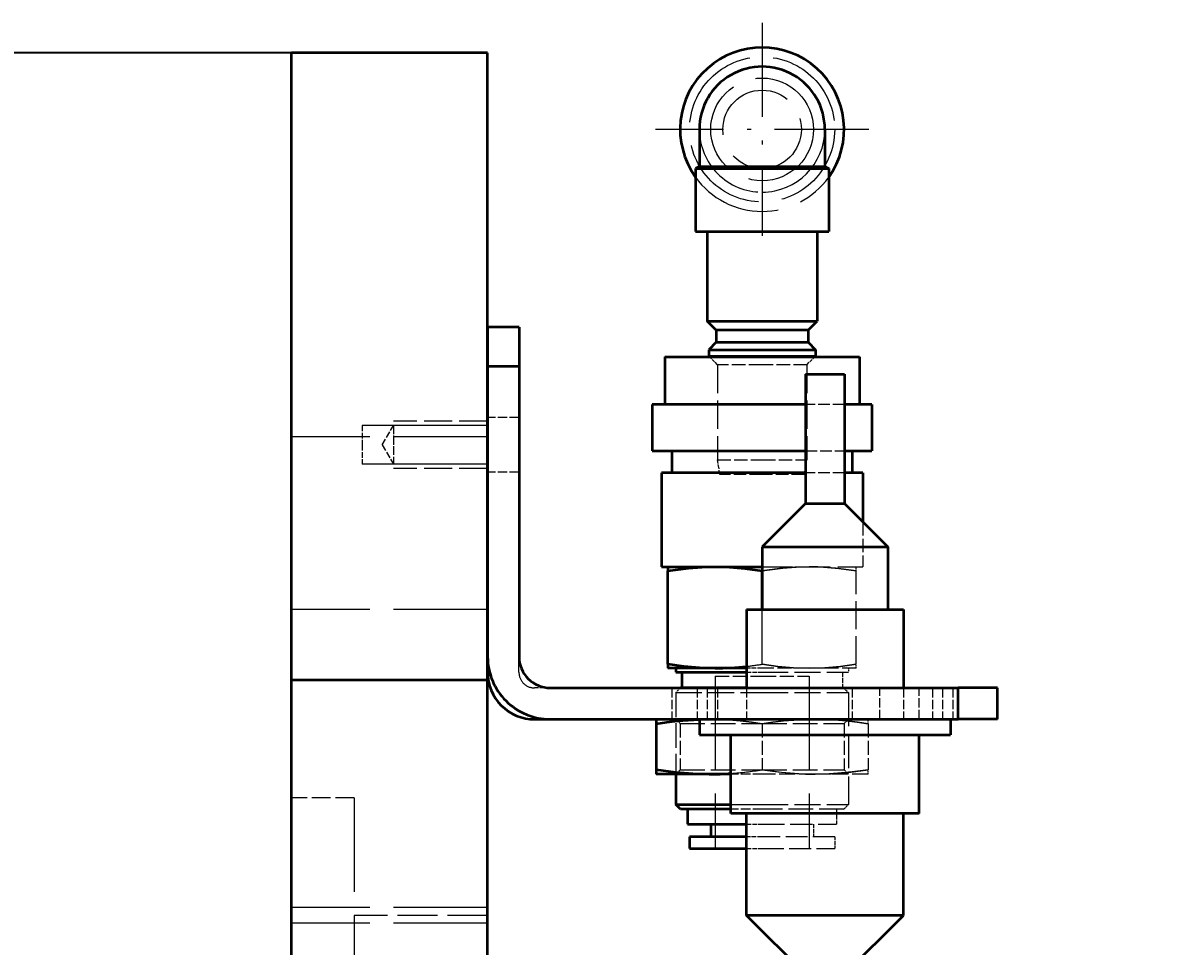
# Model space of a CAD drawing. Extents: x 0 to 18500, y -51 to 3802.
# Drawn here: x 1126.4 to 1272.1, y 1576.4 to 1694.1 of the extents above; entities that cross this region are included whole.
import ezdxf

# ---------------------------------------------------------------- set-up
doc = ezdxf.new("R2010")
doc.units = 0
doc.header["$MEASUREMENT"] = 0
for name, pattern in [('CENTER-HOKUTO', [23, 20, -1, 1, -1]), ('DASHDOT', [18.5, 12, -3, 0.5, -3]), ('DASHED', [15, 12, -3]), ('HIDDEN-HOKUTO', [3.8, 2.5, -1.3])]:
    doc.linetypes.add(name, pattern=pattern)
doc.layers.get('0').update_dxf_attribs({"linetype": 'CONTINUOUS'})
doc.layers.get('DEFPOINTS').update_dxf_attribs({"linetype": 'CONTINUOUS'})
for name, color, linetype in [('AM_7', 2, 'CENTER-HOKUTO'), ('AM_HID', 1, 'HIDDEN-HOKUTO'), ('WORD_DIM', 253, 'CONTINUOUS')]:
    doc.layers.add(name, color=color, linetype=linetype)
doc.styles.get("Standard").update_dxf_attribs({"font": 'romans.shx', "bigfont": 'bigfont.shx'})
doc.dimstyles.new('1-8', dxfattribs={"dimscale": 8, "dimtxt": 3.5, "dimasz": 3, "dimexe": 1, "dimexo": 0, "dimgap": 1, "dimtad": 3, "dimdsep": 46, "dimtxsty": 'Standard', "dimblk1": 'OPEN', "dimblk2": 'OPEN', "dimsah": 1, "dimcen": 0, "dimclrd": 256, "dimclre": 256, "dimclrt": 3, "dimadec": 0, "dimazin": 0, "dimtfac": 1, "dimtmove": 0, "dimatfit": 3, "dimldrblk": 'OPEN', "dimfxl": 0, "dimtolj": 1, "dimtzin": 0, "dimarcsym": 0})

# ---------------------------------------------------------------- blocks, each defined once
blk = doc.blocks.new('_OPEN')
at = {"color": 0}
for p, q in [((-1, 0.1667), (0, 0)), ((-1, -0.1667), (0, 0)), ((0, 0), (-1, 0))]:
    blk.add_line(p, q, dxfattribs=at)
blk = doc.blocks.new('*D1561')
at = {"layer": 'DEFPOINTS', "color": 0, "linetype": 'Continuous'}
for p in [(1160.62, 1690.3), (959.58, 1192.3), (1272.13, 1192.3)]:
    blk.add_point(p, dxfattribs=at)
at = {"layer": 'WORD_DIM', "linetype": 'Continuous', "lineweight": -2}
for p, q in [((1160.62, 1690.3), (951.58, 1690.3)), ((959.58, 1666.3), (959.58, 1216.3)), ((1272.13, 1192.3), (951.58, 1192.3))]:
    blk.add_line(p, q, dxfattribs=at)
at = {"layer": 'WORD_DIM', "linetype": 'Continuous', "lineweight": -2, "xscale": 24, "yscale": 24, "zscale": 24}
for p, rotation in [((959.58, 1690.3), 90), ((959.58, 1192.3), 270)]:
    blk.add_blockref('_OPEN', p, dxfattribs=dict(at, rotation=rotation))
at = {"layer": 'WORD_DIM', "color": 3, "linetype": 'Continuous', "insert": (937.58, 1441.3), "char_height": 28, "attachment_point": 5, "rotation": 90}
blk.add_mtext('\\A1;498', dxfattribs=at)

msp = doc.modelspace()

# ---------------------------------------------------------------- linework, layer by layer
at = {"color": 7, "lineweight": 35}
for p, q in [((1185.62403, 1690.30306), (1160.62403, 1690.303)), ((1160.62415, 1610.30303), (1160.62403, 1690.303)), ((1185.62415, 1610.30309), (1185.62403, 1690.30306)), ((1185.62427, 1650.30303), (1185.62427, 1611.30309)), ((1185.63636, 1650.30306), (1185.63648, 1613.30309)), ((1189.63636, 1650.30309), (1189.63648, 1613.30309)), ((1185.62415, 1610.30309), (1160.62415, 1610.30303)), ((1160.62427, 1545.30303), (1160.62415, 1610.30303)), ((1185.62427, 1545.30309), (1185.62415, 1610.30309)), ((1193.63648, 1609.30309), (1245.63648, 1609.30321)), ((1193.63648, 1605.30309), (1245.63648, 1605.30321)), ((1214.63648, 1605.30315), (1242.63648, 1605.30321)), ((1214.63648, 1603.30315), (1242.63648, 1603.30321))]:
    msp.add_line(p, q, dxfattribs=at)
at = {"color": 7, "lineweight": 35, "ltscale": 0.117783}
for p, q in [((1212.62415, 1680.52312), (1212.62415, 1675.81179)), ((1228.62415, 1680.52315), (1228.62415, 1675.81182))]:
    msp.add_line(p, q, dxfattribs=at)
at = {"color": 7, "lineweight": 35, "ltscale": 0.014434}
msp.add_line((1212.62415, 1675.81179), (1212.12415, 1675.52312), dxfattribs=at)
at = {"color": 7, "lineweight": 35, "ltscale": 0.2125}
for p, q in [((1212.12415, 1675.52312), (1220.62415, 1675.52312)), ((1220.62415, 1675.52312), (1229.12415, 1675.52315)), ((1212.12415, 1667.52312), (1220.62415, 1667.52312)), ((1220.62415, 1667.52312), (1229.12415, 1667.52315))]:
    msp.add_line(p, q, dxfattribs=at)
at = {"color": 7, "lineweight": 35, "ltscale": 0.2}
for p, q in [((1212.12415, 1675.52312), (1212.12415, 1667.52312)), ((1212.62415, 1675.81179), (1220.62415, 1675.81182)), ((1220.62415, 1675.81182), (1228.62415, 1675.81182)), ((1229.12415, 1675.52315), (1229.12415, 1667.52315)), ((1220.63648, 1627.30315), (1228.63648, 1627.30318)), ((1220.63648, 1627.30315), (1220.63648, 1619.30315)), ((1228.63648, 1627.30318), (1236.63648, 1627.30318))]:
    msp.add_line(p, q, dxfattribs=at)
at = {"color": 7, "lineweight": 35, "ltscale": 0.014441}
msp.add_line((1228.6239, 1675.81197), (1229.12415, 1675.52315), dxfattribs=at)
at = {"color": 7, "lineweight": 35, "ltscale": 0.28675}
for p, q in [((1213.62415, 1667.52312), (1213.62427, 1656.05312)), ((1227.62415, 1667.52315), (1227.62427, 1656.05315))]:
    msp.add_line(p, q, dxfattribs=at)
at = {"color": 7, "lineweight": 35, "ltscale": 0.175}
for p, q in [((1213.62427, 1656.05312), (1220.62427, 1656.05315)), ((1220.62427, 1656.05315), (1227.62427, 1656.05315))]:
    msp.add_line(p, q, dxfattribs=at)
at = {"color": 7, "lineweight": 35, "ltscale": 0.040659}
msp.add_line((1214.77429, 1654.90312), (1213.62427, 1656.05312), dxfattribs=at)
at = {"color": 7, "lineweight": 35, "ltscale": 0.04066}
msp.add_line((1226.47425, 1654.90312), (1227.62427, 1656.05315), dxfattribs=at)
at = {"color": 7, "lineweight": 35, "ltscale": 0.125}
for p, q in [((1185.62427, 1655.30303), (1185.62427, 1650.30303)), ((1185.63636, 1655.30306), (1185.63636, 1650.30306)), ((1189.63636, 1655.30309), (1189.63636, 1650.30309)), ((1250.63648, 1609.30321), (1245.63648, 1609.30321)), ((1250.63648, 1605.30321), (1245.63648, 1605.30321))]:
    msp.add_line(p, q, dxfattribs=at)
at = {"color": 7, "lineweight": 35, "ltscale": 0.000299072}
for p, q in [((1185.63623, 1655.30303), (1185.62427, 1655.30303)), ((1185.63623, 1650.30303), (1185.62427, 1650.30303))]:
    msp.add_line(p, q, dxfattribs=at)
at = {"color": 7, "lineweight": 35, "ltscale": 0.1}
for p, q in [((1189.63636, 1655.30309), (1185.63636, 1655.30306)), ((1189.63636, 1650.30309), (1185.63636, 1650.30306)), ((1245.63648, 1605.30321), (1245.63648, 1609.30321)), ((1250.63648, 1605.30321), (1250.63648, 1609.30321))]:
    msp.add_line(p, q, dxfattribs=at)
at = {"color": 7, "lineweight": 35, "ltscale": 0.146249}
for p, q in [((1220.62427, 1654.90312), (1214.77429, 1654.90312)), ((1226.47425, 1654.90312), (1220.62427, 1654.90312)), ((1214.77429, 1653.37309), (1220.62427, 1653.37313)), ((1220.62427, 1653.37313), (1226.47425, 1653.37316))]:
    msp.add_line(p, q, dxfattribs=at)
at = {"color": 7, "lineweight": 35, "ltscale": 0.038251}
msp.add_line((1214.77429, 1654.90312), (1214.77429, 1653.37309), dxfattribs=at)
at = {"color": 7, "lineweight": 35, "ltscale": 0.038249}
msp.add_line((1226.47425, 1654.90312), (1226.47425, 1653.37316), dxfattribs=at)
at = {"color": 7, "lineweight": 35, "ltscale": 0.033589}
msp.add_line((1214.77429, 1653.37309), (1213.82422, 1652.42311), dxfattribs=at)
at = {"color": 7, "lineweight": 35, "ltscale": 0.033587}
msp.add_line((1226.47425, 1653.37316), (1227.4242, 1652.42314), dxfattribs=at)
at = {"color": 7, "lineweight": 35, "ltscale": 0.310001}
for p, q in [((1208.22425, 1651.52312), (1220.62427, 1651.52312)), ((1220.62427, 1651.52312), (1233.02429, 1651.52318))]:
    msp.add_line(p, q, dxfattribs=at)
at = {"color": 7, "lineweight": 35, "ltscale": 0.152501}
for p, q in [((1208.22425, 1651.52312), (1208.22425, 1645.42308)), ((1233.02429, 1651.52318), (1233.02429, 1645.42314))]:
    msp.add_line(p, q, dxfattribs=at)
at = {"color": 7, "lineweight": 35, "ltscale": 0.170001}
for p, q in [((1213.82422, 1652.42311), (1220.62427, 1652.42314)), ((1213.82422, 1651.62309), (1220.62427, 1651.62313))]:
    msp.add_line(p, q, dxfattribs=at)
at = {"color": 7, "lineweight": 35, "ltscale": 0.02}
for p, q in [((1213.82422, 1652.42311), (1213.82422, 1651.62309)), ((1227.4242, 1652.42314), (1227.4242, 1651.62316))]:
    msp.add_line(p, q, dxfattribs=at)
at = {"color": 7, "lineweight": 35, "ltscale": 0.003535}
for p, q in [((1213.9242, 1651.52312), (1213.82422, 1651.62309)), ((1227.32422, 1651.52315), (1227.4242, 1651.62316))]:
    msp.add_line(p, q, dxfattribs=at)
at = {"color": 7, "lineweight": 35, "ltscale": 0.169998}
for p, q in [((1220.62427, 1652.42314), (1227.4242, 1652.42314)), ((1220.62427, 1651.62313), (1227.4242, 1651.62316))]:
    msp.add_line(p, q, dxfattribs=at)
at = {"color": 7, "lineweight": 35, "ltscale": 0.0625}
for p, q in [((1226.13636, 1649.30315), (1228.63636, 1649.30315)), ((1228.63636, 1649.30315), (1231.13636, 1649.30318)), ((1226.13648, 1632.80315), (1228.63648, 1632.80315)), ((1228.63648, 1632.80315), (1231.13648, 1632.80318))]:
    msp.add_line(p, q, dxfattribs=at)
at = {"color": 7, "lineweight": 35, "ltscale": 0.4125}
for p, q in [((1226.13636, 1649.30315), (1226.13648, 1632.80315)), ((1231.13636, 1649.30318), (1231.13648, 1632.80318))]:
    msp.add_line(p, q, dxfattribs=at)
at = {"color": 7, "lineweight": 35, "ltscale": 0.35}
for p, q in [((1220.62427, 1645.42314), (1206.62427, 1645.42308)), ((1206.62427, 1639.52312), (1220.62427, 1639.52312))]:
    msp.add_line(p, q, dxfattribs=at)
at = {"color": 7, "lineweight": 35, "ltscale": 0.147499}
msp.add_line((1206.62427, 1645.42308), (1206.62427, 1639.52312), dxfattribs=at)
at = {"color": 7, "lineweight": 35, "ltscale": 0.137802}
for p, q in [((1226.13636, 1645.42314), (1220.62427, 1645.42314)), ((1226.13636, 1636.74315), (1220.62427, 1636.74315))]:
    msp.add_line(p, q, dxfattribs=at)
at = {"color": 7, "lineweight": 35, "ltscale": 0.087201}
for p, q in [((1234.62427, 1645.42317), (1231.13623, 1645.42314)), ((1231.13623, 1639.52318), (1234.62427, 1639.52318))]:
    msp.add_line(p, q, dxfattribs=at)
at = {"color": 7, "lineweight": 35, "ltscale": 0.1475}
msp.add_line((1234.62427, 1645.42317), (1234.62427, 1639.52318), dxfattribs=at)
at = {"color": 7, "lineweight": 35, "ltscale": 0.069501}
for p, q in [((1209.12427, 1639.52312), (1209.12427, 1636.74309)), ((1232.12427, 1639.52318), (1232.12427, 1636.74315))]:
    msp.add_line(p, q, dxfattribs=at)
at = {"color": 7, "lineweight": 35, "ltscale": 0.137805}
msp.add_line((1220.62427, 1639.52312), (1226.13648, 1639.52315), dxfattribs=at)
at = {"color": 7, "lineweight": 35, "ltscale": 0.320999}
msp.add_line((1220.62427, 1636.74315), (1207.7843, 1636.74309), dxfattribs=at)
at = {"color": 7, "lineweight": 35, "ltscale": 0.3}
for p, q in [((1207.7843, 1636.74309), (1207.7843, 1624.74309)), ((1228.63648, 1593.30321), (1216.63648, 1593.30315)), ((1240.63648, 1593.30321), (1228.63648, 1593.30321))]:
    msp.add_line(p, q, dxfattribs=at)
at = {"color": 7, "lineweight": 35, "ltscale": 0.058197}
msp.add_line((1233.46424, 1636.74315), (1231.13636, 1636.74315), dxfattribs=at)
at = {"color": 7, "lineweight": 35, "ltscale": 0.156696}
msp.add_line((1233.46424, 1636.74315), (1233.46424, 1630.47533), dxfattribs=at)
at = {"color": 7, "lineweight": 35, "ltscale": 0.194454}
for p, q in [((1226.13648, 1632.80315), (1220.63648, 1627.30315)), ((1231.13648, 1632.80318), (1236.63648, 1627.30318))]:
    msp.add_line(p, q, dxfattribs=at)
at = {"color": 7, "lineweight": 35, "ltscale": 0.199999}
msp.add_line((1236.63648, 1627.30318), (1236.63648, 1619.30321), dxfattribs=at)
at = {"color": 7, "lineweight": 35, "ltscale": 0.072101}
msp.add_line((1207.7843, 1624.74309), (1210.66834, 1624.74312), dxfattribs=at)
at = {"color": 7, "lineweight": 35, "ltscale": 0.012435}
msp.add_line((1208.62427, 1624.74309), (1208.62427, 1624.24568), dxfattribs=at)
at = {"color": 7, "lineweight": 35, "ltscale": 0.298129}
msp.add_line((1208.62439, 1612.32054), (1208.62427, 1624.24568), dxfattribs=at)
at = {"color": 7, "lineweight": 35, "ltscale": 0.248898}
msp.add_line((1210.66834, 1624.74312), (1220.62427, 1624.74312), dxfattribs=at)
at = {"color": 7, "lineweight": 35, "ltscale": 0.000305176}
msp.add_line((1220.62427, 1624.74312), (1220.63648, 1624.74312), dxfattribs=at)
at = {"color": 7, "lineweight": 35, "ltscale": 0.000308704}
msp.add_line((1220.62427, 1624.24571), (1220.63648, 1624.24758), dxfattribs=at)
at = {"color": 7, "lineweight": 35, "ltscale": 0.123563}
msp.add_line((1220.62427, 1619.30321), (1220.62427, 1624.24571), dxfattribs=at)
at = {"color": 7, "lineweight": 35, "ltscale": 0.25}
for p, q in [((1218.63648, 1619.30315), (1228.63648, 1619.30321)), ((1228.63648, 1619.30321), (1238.63648, 1619.30321)), ((1238.63648, 1619.30321), (1238.63648, 1609.30321)), ((1216.63648, 1593.30315), (1216.63648, 1603.30315)), ((1240.63648, 1593.30321), (1240.63648, 1603.30321)), ((1228.6366, 1580.30321), (1218.6366, 1580.30315)), ((1238.6366, 1580.30321), (1228.6366, 1580.30321))]:
    msp.add_line(p, q, dxfattribs=at)
at = {"color": 7, "lineweight": 35, "ltscale": 0.249998}
msp.add_line((1218.63648, 1619.30315), (1218.63648, 1609.30321), dxfattribs=at)
at = {"color": 7, "lineweight": 35, "ltscale": 0.012436}
msp.add_line((1208.62439, 1612.32054), (1208.62439, 1611.82311), dxfattribs=at)
at = {"color": 7, "lineweight": 35, "ltscale": 0.15}
msp.add_line((1214.62439, 1611.82311), (1208.62439, 1611.82311), dxfattribs=at)
at = {"color": 7, "lineweight": 35, "ltscale": 0.0125}
msp.add_line((1209.62439, 1611.82311), (1209.62439, 1611.32311), dxfattribs=at)
at = {"color": 7, "lineweight": 35, "ltscale": 0.225302}
msp.add_line((1209.62439, 1611.32311), (1218.63648, 1611.32311), dxfattribs=at)
at = {"color": 7, "lineweight": 35, "ltscale": 0.05}
for p, q in [((1210.37439, 1611.32311), (1210.37439, 1609.32311)), ((1212.63648, 1605.30309), (1212.63648, 1603.30309)), ((1244.63648, 1605.30321), (1244.63648, 1603.30321))]:
    msp.add_line(p, q, dxfattribs=at)
at = {"color": 7, "lineweight": 35, "ltscale": 0.100302}
msp.add_line((1218.63648, 1611.82311), (1214.62439, 1611.82311), dxfattribs=at)
at = {"color": 7, "lineweight": 35, "ltscale": 0.000705643}
msp.add_line((1210.2378, 1609.32311), (1210.2179, 1609.30309), dxfattribs=at)
at = {"color": 7, "lineweight": 35, "ltscale": 0.209955}
msp.add_line((1218.63599, 1609.32311), (1210.2378, 1609.32311), dxfattribs=at)
at = {"color": 7, "lineweight": 35, "ltscale": 0.050299}
msp.add_line((1191.62439, 1605.30309), (1193.63636, 1605.30309), dxfattribs=at)
at = {"color": 7, "lineweight": 35, "ltscale": 0.013989}
for p, q in [((1207.12439, 1605.30309), (1207.12439, 1604.74352)), ((1207.12439, 1598.86266), (1207.12439, 1598.30309))]:
    msp.add_line(p, q, dxfattribs=at)
at = {"color": 7, "lineweight": 35, "ltscale": 0.147021}
msp.add_line((1207.12439, 1604.74352), (1207.12439, 1598.86266), dxfattribs=at)
at = {"color": 7, "lineweight": 35, "ltscale": 0.014645}
for p, q in [((1212.63648, 1605.30309), (1213.22229, 1605.30309)), ((1244.05066, 1605.30321), (1244.63648, 1605.30321)), ((1212.63648, 1603.30309), (1213.22229, 1603.30309)), ((1244.05066, 1603.30321), (1244.63648, 1603.30321))]:
    msp.add_line(p, q, dxfattribs=at)
at = {"color": 7, "lineweight": 35, "ltscale": 0.035355}
for p, q in [((1213.22229, 1605.30309), (1214.63648, 1605.30315)), ((1242.63648, 1605.30321), (1244.05066, 1605.30321)), ((1213.22229, 1603.30309), (1214.63648, 1603.30315)), ((1242.63648, 1603.30321), (1244.05066, 1603.30321))]:
    msp.add_line(p, q, dxfattribs=at)
at = {"color": 7, "lineweight": 35, "ltscale": 0.16875}
msp.add_line((1213.87439, 1598.30309), (1207.12439, 1598.30309), dxfattribs=at)
at = {"color": 7, "lineweight": 35, "ltscale": 0.096661}
msp.add_line((1209.62439, 1598.30309), (1209.62439, 1594.43663), dxfattribs=at)
at = {"color": 7, "lineweight": 35, "ltscale": 0.069052}
msp.add_line((1216.63648, 1598.30309), (1213.87439, 1598.30309), dxfattribs=at)
at = {"color": 7, "lineweight": 35, "ltscale": 0.175302}
msp.add_line((1209.62439, 1594.43663), (1216.63648, 1594.43663), dxfattribs=at)
at = {"color": 7, "lineweight": 35, "ltscale": 0.021691}
msp.add_line((1210.23792, 1593.82311), (1209.62439, 1594.43663), dxfattribs=at)
at = {"color": 7, "lineweight": 35, "ltscale": 0.159949}
msp.add_line((1216.63587, 1593.82311), (1210.23792, 1593.82311), dxfattribs=at)
at = {"color": 7, "lineweight": 35, "ltscale": 0.047501}
msp.add_line((1211.12439, 1593.82311), (1211.12439, 1591.92308), dxfattribs=at)
at = {"color": 7, "lineweight": 35, "ltscale": 0.325}
for p, q in [((1218.6366, 1580.30315), (1218.63648, 1593.30315)), ((1238.6366, 1580.30321), (1238.63648, 1593.30321))]:
    msp.add_line(p, q, dxfattribs=at)
at = {"color": 7, "lineweight": 35, "ltscale": 0.187805}
msp.add_line((1211.12439, 1591.92308), (1218.6366, 1591.92308), dxfattribs=at)
at = {"color": 7, "lineweight": 35, "ltscale": 0.039999}
msp.add_line((1214.07434, 1591.92308), (1214.07434, 1590.32311), dxfattribs=at)
at = {"color": 7, "lineweight": 35, "ltscale": 0.181555}
for p, q in [((1218.6366, 1590.32311), (1211.37439, 1590.32311)), ((1211.37439, 1588.82311), (1218.6366, 1588.82311))]:
    msp.add_line(p, q, dxfattribs=at)
at = {"color": 7, "lineweight": 35, "ltscale": 0.0375}
msp.add_line((1211.37439, 1590.32311), (1211.37439, 1588.82311), dxfattribs=at)
at = {"color": 7, "lineweight": 35, "ltscale": 0.265165}
for p, q in [((1226.1366, 1572.80315), (1218.6366, 1580.30315)), ((1231.1366, 1572.80321), (1238.6366, 1580.30321))]:
    msp.add_line(p, q, dxfattribs=at)
at = {"color": 7, "lineweight": 35}
for points in [[(1208.62427, 1624.24568), (1211.24317, 1624.57726), (1213.5315, 1624.72539), (1214.62427, 1624.74312)], [(1214.62427, 1624.74312), (1216.46192, 1624.69325), (1218.41065, 1624.53642), (1220.62427, 1624.24571)], [(1214.62439, 1611.82311), (1212.62354, 1611.88213), (1210.62732, 1612.05272), (1208.62439, 1612.32054)], [(1207.12439, 1604.74352), (1208.48279, 1604.937), (1209.83582, 1605.09337), (1211.18531, 1605.20873), (1212.63721, 1605.28295)], [(1213.87439, 1598.30309), (1211.80603, 1598.35924), (1209.61316, 1598.53581), (1207.12439, 1598.86266)]]:
    msp.add_lwpolyline(points, dxfattribs=at)
for centre, radius, start, end in [((1220.62415, 1680.52312), 10.45, 324.429133, 215.5707732), ((1220.62415, 1680.52312), 8, 0.0001447, 180.0001453), ((1193.63648, 1613.30309), 8, 180.0001453, 270.0001478), ((1193.63648, 1613.30309), 4, 180.0001453, 270.0001478), ((1214.55652, 1647.75792), 35.93535, 270.1081809, 276.5192286), ((1191.62427, 1611.30309), 6, 180.0001453, 270.0001478), ((1213.85547, 1637.11711), 38.81406, 270.0279193, 274.1088002)]:
    msp.add_arc(centre, radius, start, end, dxfattribs=at)
at = {"layer": 'AM_7', "color": 2, "linetype": 'DASHDOT', "lineweight": 13}
for p, q in [((1220.62415, 1694.10814), (1220.62415, 1666.93813)), ((1234.20923, 1680.52312), (1207.03919, 1680.52312))]:
    msp.add_line(p, q, dxfattribs=at)
at = {"layer": 'AM_HID', "color": 1, "linetype": 'DASHED', "lineweight": 13, "ltscale": 0.056375}
for p, q in [((1212.12415, 1675.52312), (1214.37915, 1675.52312)), ((1226.86914, 1675.52315), (1229.12415, 1675.52315))]:
    msp.add_line(p, q, dxfattribs=at)
at = {"layer": 'AM_HID', "color": 1, "linetype": 'DASHED', "lineweight": 13, "ltscale": 0.038361}
for p, q in [((1212.62415, 1675.81179), (1214.15857, 1675.81179)), ((1227.08972, 1675.81182), (1228.62415, 1675.81182))]:
    msp.add_line(p, q, dxfattribs=at)
at = {"layer": 'AM_HID', "color": 1, "linetype": 'DASHED', "lineweight": 13, "ltscale": 0.175}
for p, q in [((1213.62427, 1656.05312), (1220.62427, 1656.05315)), ((1220.62427, 1656.05315), (1227.62427, 1656.05315))]:
    msp.add_line(p, q, dxfattribs=at)
at = {"layer": 'AM_HID', "color": 1, "linetype": 'DASHED', "lineweight": 13, "ltscale": 0.125}
for p, q in [((1189.62427, 1655.30306), (1189.62427, 1650.30306)), ((1231.13636, 1636.74315), (1226.13636, 1636.74315))]:
    msp.add_line(p, q, dxfattribs=at)
at = {"layer": 'AM_HID', "color": 1, "linetype": 'DASHED', "lineweight": 13, "ltscale": 0.146249}
for p, q in [((1220.62427, 1654.90312), (1214.77429, 1654.90312)), ((1226.47425, 1654.90312), (1220.62427, 1654.90312)), ((1214.77429, 1653.37309), (1220.62427, 1653.37313)), ((1220.62427, 1653.37313), (1226.47425, 1653.37316))]:
    msp.add_line(p, q, dxfattribs=at)
at = {"layer": 'AM_HID', "color": 1, "linetype": 'DASHED', "lineweight": 13, "ltscale": 0.170001}
for p, q in [((1213.82422, 1652.42311), (1220.62427, 1652.42314)), ((1213.82422, 1651.62309), (1220.62427, 1651.62313))]:
    msp.add_line(p, q, dxfattribs=at)
at = {"layer": 'AM_HID', "color": 1, "linetype": 'DASHED', "lineweight": 13, "ltscale": 0.035355}
for p, q in [((1214.9242, 1650.52312), (1213.9242, 1651.52312)), ((1226.32422, 1650.52315), (1227.32422, 1651.52315))]:
    msp.add_line(p, q, dxfattribs=at)
at = {"layer": 'AM_HID', "color": 1, "linetype": 'DASHED', "lineweight": 13, "ltscale": 0.169998}
for p, q in [((1220.62427, 1652.42314), (1227.4242, 1652.42314)), ((1220.62427, 1651.62313), (1227.4242, 1651.62316))]:
    msp.add_line(p, q, dxfattribs=at)
at = {"layer": 'AM_HID', "color": 1, "linetype": 'DASHED', "lineweight": 13, "ltscale": 0.1}
for p, q in [((1189.62427, 1650.30306), (1185.62427, 1650.30303)), ((1185.63648, 1650.30306), (1189.63648, 1650.30309)), ((1189.62427, 1643.80306), (1185.62427, 1643.80303)), ((1189.62427, 1643.80306), (1185.62427, 1643.80303)), ((1189.63636, 1643.80309), (1185.63636, 1643.80306)), ((1189.63648, 1643.80309), (1185.63648, 1643.80306)), ((1189.62427, 1636.80306), (1185.62427, 1636.80303)), ((1189.62427, 1636.80306), (1185.62427, 1636.80303)), ((1189.63636, 1636.80309), (1185.63636, 1636.80306)), ((1189.63648, 1636.80309), (1185.63648, 1636.80306)), ((1209.12439, 1609.30309), (1209.12439, 1605.30309)), ((1212.33643, 1609.30309), (1212.33643, 1605.30309)), ((1212.33655, 1609.30309), (1212.33655, 1605.30309)), ((1213.63648, 1609.30309), (1213.63648, 1605.30309)), ((1214.93653, 1609.30315), (1214.93653, 1605.30315)), ((1214.93653, 1609.30309), (1214.93653, 1605.30309)), ((1232.12439, 1609.30315), (1232.12439, 1605.30315)), ((1235.62439, 1605.30321), (1235.62427, 1609.30321)), ((1235.62439, 1605.30321), (1235.62439, 1609.30321)), ((1238.63648, 1609.30321), (1238.63648, 1605.30321)), ((1240.62439, 1605.30321), (1240.62439, 1609.30321)), ((1242.33643, 1609.30321), (1242.33643, 1605.30321)), ((1242.33655, 1609.30321), (1242.33655, 1605.30321)), ((1243.63648, 1609.30321), (1243.63648, 1605.30321)), ((1244.93653, 1609.30321), (1244.93653, 1605.30321)), ((1244.93653, 1609.30321), (1244.93653, 1605.30321)), ((1245.63648, 1609.30321), (1245.63648, 1605.30321))]:
    msp.add_line(p, q, dxfattribs=at)
at = {"layer": 'AM_HID', "color": 1, "linetype": 'DASHED', "lineweight": 13, "ltscale": 0.099701}
msp.add_line((1189.62427, 1650.30306), (1185.63623, 1650.30303), dxfattribs=at)
at = {"layer": 'AM_HID', "color": 1, "linetype": 'DASHED', "lineweight": 13}
for p, q in [((1189.62427, 1611.30309), (1189.62427, 1650.30306)), ((1185.62415, 1641.30309), (1160.62415, 1641.30303)), ((1185.62427, 1641.30306), (1160.62427, 1641.30297)), ((1185.62439, 1641.30303), (1160.62439, 1641.30297)), ((1185.62415, 1619.30309), (1160.62415, 1619.30297)), ((1185.62427, 1619.30309), (1160.62427, 1619.30297)), ((1185.62439, 1619.30303), (1160.62439, 1619.30297)), ((1214.62439, 1610.82311), (1214.62439, 1588.82311)), ((1226.62439, 1610.82311), (1226.62439, 1588.82311)), ((1185.62451, 1610.30303), (1160.62451, 1610.30297)), ((1168.62439, 1595.30297), (1168.62451, 1530.30303)), ((1185.62451, 1581.30303), (1160.62451, 1581.30297)), ((1185.62427, 1579.30309), (1160.62427, 1579.30297))]:
    msp.add_line(p, q, dxfattribs=at)
at = {"layer": 'AM_HID', "color": 1, "linetype": 'DASHED', "lineweight": 13, "ltscale": 0.142502}
msp.add_line((1220.62427, 1650.52312), (1214.9242, 1650.52312), dxfattribs=at)
at = {"layer": 'AM_HID', "color": 1, "linetype": 'DASHED', "lineweight": 13, "ltscale": 0.303336}
for p, q in [((1214.9242, 1650.52312), (1214.92432, 1638.3897)), ((1226.32422, 1650.52315), (1226.32422, 1638.38973))]:
    msp.add_line(p, q, dxfattribs=at)
at = {"layer": 'AM_HID', "color": 1, "linetype": 'DASHED', "lineweight": 13, "ltscale": 0.142499}
for p, q in [((1226.32422, 1650.52315), (1220.62427, 1650.52312)), ((1214.92432, 1638.3897), (1220.62427, 1638.3897)), ((1220.62427, 1638.3897), (1226.32422, 1638.38973))]:
    msp.add_line(p, q, dxfattribs=at)
at = {"layer": 'AM_HID', "color": 1, "linetype": 'DASHED', "lineweight": 13, "ltscale": 0.124997}
msp.add_line((1231.13623, 1645.42314), (1226.13636, 1645.42314), dxfattribs=at)
at = {"layer": 'AM_HID', "color": 1, "linetype": 'DASHED', "lineweight": 13, "ltscale": 0.4}
for p, q in [((1185.62427, 1642.76155), (1169.62427, 1642.76152)), ((1185.62427, 1642.76152), (1169.62427, 1642.76152)), ((1185.62427, 1637.84453), (1169.62427, 1637.8445)), ((1185.62427, 1637.84453), (1169.62427, 1637.8445))]:
    msp.add_line(p, q, dxfattribs=at)
at = {"layer": 'AM_HID', "color": 1, "linetype": 'DASHED', "lineweight": 13, "ltscale": 0.061462}
msp.add_line((1169.62427, 1642.76152), (1169.62427, 1640.30303), dxfattribs=at)
at = {"layer": 'AM_HID', "color": 1, "linetype": 'DASHED', "lineweight": 13, "ltscale": 0.070971}
for q in [(1173.62415, 1642.76152), (1173.62415, 1642.76152), (1173.62415, 1637.84453), (1173.62415, 1637.84453)]:
    msp.add_line((1172.20471, 1640.30303), q, dxfattribs=at)
at = {"layer": 'AM_HID', "color": 1, "linetype": 'DASHED', "lineweight": 13, "ltscale": 0.3}
for p, q in [((1185.62415, 1643.30306), (1173.62415, 1643.30303)), ((1185.62415, 1643.30306), (1173.62415, 1643.30303)), ((1185.62415, 1642.76158), (1173.62415, 1642.76152)), ((1185.62415, 1642.76155), (1173.62415, 1642.76152)), ((1185.62415, 1637.84456), (1173.62415, 1637.84453)), ((1185.62415, 1637.84456), (1173.62415, 1637.84453)), ((1185.62415, 1637.30306), (1173.62415, 1637.30303)), ((1185.62415, 1637.30306), (1173.62415, 1637.30303))]:
    msp.add_line(p, q, dxfattribs=at)
at = {"layer": 'AM_HID', "color": 1, "linetype": 'DASHED', "lineweight": 13, "ltscale": 0.090929}
for p, q in [((1173.62415, 1642.76152), (1173.62415, 1639.12438)), ((1173.62415, 1642.76152), (1173.62415, 1639.12438)), ((1173.62415, 1641.48168), (1173.62415, 1637.84453)), ((1173.62415, 1641.48168), (1173.62415, 1637.84453))]:
    msp.add_line(p, q, dxfattribs=at)
at = {"layer": 'AM_HID', "color": 1, "linetype": 'DASHED', "lineweight": 13, "ltscale": 0.061463}
msp.add_line((1169.62427, 1640.30303), (1169.62427, 1637.8445), dxfattribs=at)
at = {"layer": 'AM_HID', "color": 1, "linetype": 'DASHED', "lineweight": 13, "ltscale": 0.047384}
for p, q in [((1215.25342, 1636.52312), (1214.92432, 1638.3897)), ((1225.99512, 1636.52315), (1226.32422, 1638.38973))]:
    msp.add_line(p, q, dxfattribs=at)
at = {"layer": 'AM_HID', "color": 1, "linetype": 'DASHED', "lineweight": 13, "ltscale": 0.124994}
msp.add_line((1226.13648, 1639.52315), (1231.13623, 1639.52318), dxfattribs=at)
at = {"layer": 'AM_HID', "color": 1, "linetype": 'DASHED', "lineweight": 13, "ltscale": 0.134271}
for p, q in [((1220.62427, 1636.52312), (1215.25342, 1636.52312)), ((1225.99512, 1636.52315), (1220.62427, 1636.52312))]:
    msp.add_line(p, q, dxfattribs=at)
at = {"layer": 'AM_HID', "color": 1, "linetype": 'DASHED', "lineweight": 13, "ltscale": 0.0625}
for p, q in [((1226.13648, 1632.80315), (1228.63648, 1632.80315)), ((1228.63648, 1632.80315), (1231.13648, 1632.80318))]:
    msp.add_line(p, q, dxfattribs=at)
at = {"layer": 'AM_HID', "color": 1, "linetype": 'DASHED', "lineweight": 13, "ltscale": 0.143304}
msp.add_line((1233.46424, 1630.47533), (1233.46436, 1624.74315), dxfattribs=at)
at = {"layer": 'AM_HID', "color": 1, "linetype": 'DASHED', "lineweight": 13, "ltscale": 0.2}
for p, q in [((1220.63648, 1627.30315), (1228.63648, 1627.30318)), ((1228.63648, 1627.30318), (1236.63648, 1627.30318)), ((1168.62439, 1595.30297), (1160.62439, 1595.30297))]:
    msp.add_line(p, q, dxfattribs=at)
at = {"layer": 'AM_HID', "color": 1, "linetype": 'DASHED', "lineweight": 13, "ltscale": 0.298129}
msp.add_line((1220.62439, 1612.32054), (1220.62439, 1624.24571), dxfattribs=at)
at = {"layer": 'AM_HID', "color": 1, "linetype": 'DASHED', "lineweight": 13, "ltscale": 0.320697}
msp.add_line((1220.63648, 1624.74312), (1233.46436, 1624.74315), dxfattribs=at)
at = {"layer": 'AM_HID', "color": 1, "linetype": 'DASHED', "lineweight": 13, "ltscale": 0.012435}
msp.add_line((1232.62427, 1624.24575), (1232.62427, 1624.74315), dxfattribs=at)
at = {"layer": 'AM_HID', "color": 1, "linetype": 'DASHED', "lineweight": 13, "ltscale": 0.29813}
msp.add_line((1232.62439, 1612.32054), (1232.62427, 1624.24575), dxfattribs=at)
at = {"layer": 'AM_HID', "color": 1, "linetype": 'DASHED', "lineweight": 13, "ltscale": 0.174567}
msp.add_line((1220.62427, 1612.32054), (1220.62427, 1619.30321), dxfattribs=at)
at = {"layer": 'AM_HID', "color": 1, "linetype": 'DASHED', "lineweight": 13, "ltscale": 0.012434}
msp.add_line((1232.62439, 1611.82317), (1232.62439, 1612.32054), dxfattribs=at)
at = {"layer": 'AM_HID', "color": 1, "linetype": 'DASHED', "lineweight": 13, "ltscale": 0.15}
for p, q in [((1214.62439, 1610.82311), (1220.62439, 1610.82311)), ((1220.62439, 1610.82311), (1226.62439, 1610.82311)), ((1232.62439, 1611.82317), (1226.62439, 1611.82311))]:
    msp.add_line(p, q, dxfattribs=at)
at = {"layer": 'AM_HID', "color": 1, "linetype": 'DASHED', "lineweight": 13, "ltscale": 0.049695}
for p, q in [((1220.62427, 1611.82311), (1218.63648, 1611.82311)), ((1218.6366, 1591.92308), (1220.62439, 1591.92314)), ((1220.62439, 1590.32311), (1218.6366, 1590.32311)), ((1218.6366, 1588.82311), (1220.62439, 1588.82311))]:
    msp.add_line(p, q, dxfattribs=at)
at = {"layer": 'AM_HID', "color": 1, "linetype": 'DASHED', "lineweight": 13, "ltscale": 0.049698}
msp.add_line((1218.63648, 1611.32311), (1220.62439, 1611.32311), dxfattribs=at)
at = {"layer": 'AM_HID', "color": 1, "linetype": 'DASHED', "lineweight": 13, "ltscale": 0.150003}
msp.add_line((1226.62439, 1611.82311), (1220.62427, 1611.82311), dxfattribs=at)
at = {"layer": 'AM_HID', "color": 1, "linetype": 'DASHED', "lineweight": 13, "ltscale": 0.275}
for p, q in [((1220.62439, 1611.32311), (1231.62439, 1611.32317)), ((1209.62439, 1608.70958), (1220.62439, 1608.70964)), ((1220.62439, 1608.70964), (1231.62439, 1608.7097)), ((1209.62439, 1594.43663), (1220.62439, 1594.43663)), ((1220.62439, 1594.43663), (1231.62439, 1594.43663))]:
    msp.add_line(p, q, dxfattribs=at)
at = {"layer": 'AM_HID', "color": 1, "linetype": 'DASHED', "lineweight": 13, "ltscale": 0.05}
msp.add_line((1230.87439, 1611.32317), (1230.87439, 1609.32317), dxfattribs=at)
at = {"layer": 'AM_HID', "color": 1, "linetype": 'DASHED', "lineweight": 13, "ltscale": 0.0125}
msp.add_line((1231.62439, 1611.82317), (1231.62439, 1611.32317), dxfattribs=at)
at = {"layer": 'AM_HID', "color": 1, "linetype": 'DASHED', "lineweight": 13, "ltscale": 0.050302}
msp.add_line((1193.63636, 1609.30309), (1191.62427, 1609.30309), dxfattribs=at)
at = {"layer": 'AM_HID', "color": 1, "linetype": 'DASHED', "lineweight": 13, "ltscale": 0.020984}
msp.add_line((1210.2179, 1609.30309), (1209.62439, 1608.70958), dxfattribs=at)
at = {"layer": 'AM_HID', "color": 1, "linetype": 'DASHED', "lineweight": 13, "ltscale": 0.04971}
msp.add_line((1220.62439, 1609.32311), (1218.63599, 1609.32311), dxfattribs=at)
at = {"layer": 'AM_HID', "color": 1, "linetype": 'DASHED', "lineweight": 13, "ltscale": 0.100002}
msp.add_line((1218.63648, 1609.30321), (1218.63648, 1605.30315), dxfattribs=at)
at = {"layer": 'AM_HID', "color": 1, "linetype": 'DASHED', "lineweight": 13, "ltscale": 0.259662}
for p, q in [((1231.01087, 1609.32317), (1220.62439, 1609.32311)), ((1231.01087, 1593.82317), (1220.62439, 1593.82311))]:
    msp.add_line(p, q, dxfattribs=at)
at = {"layer": 'AM_HID', "color": 1, "linetype": 'DASHED', "lineweight": 13, "ltscale": 0.02169}
for p, q in [((1231.01087, 1609.32317), (1231.62439, 1608.7097)), ((1231.01087, 1593.82317), (1231.62439, 1594.43663))]:
    msp.add_line(p, q, dxfattribs=at)
at = {"layer": 'AM_HID', "color": 1, "linetype": 'DASHED', "lineweight": 13, "ltscale": 0.260162}
msp.add_line((1209.62439, 1608.70958), (1209.62439, 1598.30309), dxfattribs=at)
at = {"layer": 'AM_HID', "color": 1, "linetype": 'DASHED', "lineweight": 13, "ltscale": 0.356827}
msp.add_line((1231.62439, 1608.7097), (1231.62439, 1594.43663), dxfattribs=at)
at = {"layer": 'AM_HID', "color": 1, "linetype": 'DASHED', "lineweight": 13, "ltscale": 0.019145}
for p, q in [((1210.1659, 1604.76158), (1209.62439, 1605.30309)), ((1231.08289, 1604.76164), (1231.62439, 1605.30315)), ((1210.1659, 1598.84459), (1209.62439, 1598.30309)), ((1231.08289, 1598.84465), (1231.62439, 1598.30315))]:
    msp.add_line(p, q, dxfattribs=at)
at = {"layer": 'AM_HID', "color": 1, "linetype": 'DASHED', "lineweight": 13, "ltscale": 0.261462}
for p, q in [((1210.1659, 1604.76158), (1220.62439, 1604.76164)), ((1220.62439, 1604.76164), (1231.08289, 1604.76164)), ((1210.1659, 1598.84459), (1220.62439, 1598.84459)), ((1220.62439, 1598.84459), (1231.08289, 1598.84465))]:
    msp.add_line(p, q, dxfattribs=at)
at = {"layer": 'AM_HID', "color": 1, "linetype": 'DASHED', "lineweight": 13, "ltscale": 0.147925}
for p, q in [((1210.1659, 1604.76158), (1210.1659, 1598.84459)), ((1231.08289, 1604.76164), (1231.08289, 1598.84465))]:
    msp.add_line(p, q, dxfattribs=at)
at = {"layer": 'AM_HID', "color": 1, "linetype": 'DASHED', "lineweight": 13, "ltscale": 0.14702}
for p, q in [((1220.62439, 1604.74352), (1220.62439, 1598.86272)), ((1234.12439, 1604.74358), (1234.12439, 1598.86278))]:
    msp.add_line(p, q, dxfattribs=at)
at = {"layer": 'AM_HID', "color": 1, "linetype": 'DASHED', "lineweight": 13, "ltscale": 0.147018}
msp.add_line((1220.62439, 1604.74352), (1220.62439, 1598.86278), dxfattribs=at)
at = {"layer": 'AM_HID', "color": 1, "linetype": 'DASHED', "lineweight": 13, "ltscale": 0.013991}
msp.add_line((1234.12439, 1604.74358), (1234.12439, 1605.30321), dxfattribs=at)
at = {"layer": 'AM_HID', "color": 1, "linetype": 'DASHED', "lineweight": 13, "ltscale": 0.013989}
msp.add_line((1234.12439, 1598.30321), (1234.12439, 1598.86278), dxfattribs=at)
at = {"layer": 'AM_HID', "color": 1, "linetype": 'DASHED', "lineweight": 13, "ltscale": 0.099698}
for p, q in [((1220.62439, 1598.30309), (1216.63648, 1598.30309)), ((1216.63648, 1594.43663), (1220.62439, 1594.43663))]:
    msp.add_line(p, q, dxfattribs=at)
at = {"layer": 'AM_HID', "color": 1, "linetype": 'DASHED', "lineweight": 13, "ltscale": 0.16875}
for p, q in [((1227.37439, 1598.30315), (1220.62439, 1598.30309)), ((1234.12439, 1598.30321), (1227.37439, 1598.30315))]:
    msp.add_line(p, q, dxfattribs=at)
at = {"layer": 'AM_HID', "color": 1, "linetype": 'DASHED', "lineweight": 13, "ltscale": 0.099713}
msp.add_line((1220.62439, 1593.82311), (1216.63587, 1593.82311), dxfattribs=at)
at = {"layer": 'AM_HID', "color": 1, "linetype": 'DASHED', "lineweight": 13, "ltscale": 0.047501}
msp.add_line((1230.12439, 1593.82317), (1230.12439, 1591.92314), dxfattribs=at)
at = {"layer": 'AM_HID', "color": 1, "linetype": 'DASHED', "lineweight": 13, "ltscale": 0.2375}
msp.add_line((1220.62439, 1591.92314), (1230.12439, 1591.92314), dxfattribs=at)
at = {"layer": 'AM_HID', "color": 1, "linetype": 'DASHED', "lineweight": 13, "ltscale": 0.040001}
msp.add_line((1227.17444, 1591.92314), (1227.17444, 1590.32311), dxfattribs=at)
at = {"layer": 'AM_HID', "color": 1, "linetype": 'DASHED', "lineweight": 13, "ltscale": 0.23125}
for p, q in [((1229.87439, 1590.32317), (1220.62439, 1590.32311)), ((1220.62439, 1588.82311), (1229.87439, 1588.82317))]:
    msp.add_line(p, q, dxfattribs=at)
at = {"layer": 'AM_HID', "color": 1, "linetype": 'DASHED', "lineweight": 13, "ltscale": 0.0375}
msp.add_line((1229.87439, 1590.32317), (1229.87439, 1588.82317), dxfattribs=at)
at = {"layer": 'AM_HID', "color": 1, "linetype": 'DASHED', "lineweight": 13, "ltscale": 0.425}
msp.add_line((1185.62439, 1580.30309), (1168.62439, 1580.30297), dxfattribs=at)
at = {"layer": 'AM_HID', "color": 1, "linetype": 'DASHED', "lineweight": 13, "ltscale": 0.25}
for p, q in [((1228.6366, 1580.30321), (1218.6366, 1580.30315)), ((1238.6366, 1580.30321), (1228.6366, 1580.30321))]:
    msp.add_line(p, q, dxfattribs=at)
at = {"layer": 'AM_HID', "color": 1, "linetype": 'DASHED', "lineweight": 13}
for points in [[(1214.62427, 1624.74312), (1212.78662, 1624.69325), (1210.83814, 1624.53639), (1208.62427, 1624.24568)], [(1220.62439, 1624.24571), (1218.0055, 1624.57723), (1215.71717, 1624.72539), (1214.62427, 1624.74312)], [(1226.62427, 1624.74315), (1224.78675, 1624.69329), (1222.83802, 1624.53642), (1220.62439, 1624.24571)], [(1220.63648, 1624.24758), (1223.24927, 1624.57784), (1225.53333, 1624.72548), (1226.62427, 1624.74315)], [(1226.62427, 1624.74315), (1228.46204, 1624.69332), (1230.41053, 1624.53646), (1232.62427, 1624.24575)], [(1232.62427, 1624.24575), (1230.00537, 1624.57729), (1227.71717, 1624.72542), (1226.62427, 1624.74315)], [(1208.62439, 1612.32054), (1210.62732, 1612.05266), (1212.62354, 1611.88213), (1214.62439, 1611.82311)], [(1214.62439, 1611.82311), (1216.62513, 1611.88213), (1218.62134, 1612.05272), (1220.62439, 1612.32054)], [(1226.62439, 1611.82311), (1224.62354, 1611.88219), (1222.62732, 1612.05272), (1220.62427, 1612.32054)], [(1220.62439, 1612.32054), (1222.62744, 1612.05272), (1224.62354, 1611.88219), (1226.62439, 1611.82311)], [(1232.62439, 1612.32054), (1230.62134, 1612.05272), (1228.62513, 1611.88219), (1226.62439, 1611.82311)], [(1226.62439, 1611.82311), (1228.62513, 1611.88219), (1230.62134, 1612.05272), (1232.62439, 1612.32054)], [(1213.87439, 1605.30309), (1212.60437, 1605.28185), (1211.3357, 1605.21886), (1209.91687, 1605.10149), (1208.49353, 1604.93834), (1207.12439, 1604.74352)], [(1213.87439, 1605.30309), (1215.14429, 1605.28185), (1216.41297, 1605.21886), (1217.83191, 1605.10155), (1219.25525, 1604.9384), (1220.62439, 1604.74352)], [(1220.62439, 1604.74352), (1219.26599, 1604.937), (1217.91297, 1605.09343), (1216.56348, 1605.20873), (1215.21497, 1605.27941), (1213.87439, 1605.30309)], [(1227.37439, 1605.30315), (1226.10437, 1605.28185), (1224.8357, 1605.21886), (1223.41687, 1605.10155), (1221.99353, 1604.9384), (1220.62439, 1604.74352)], [(1220.62439, 1604.74352), (1221.98279, 1604.937), (1223.33582, 1605.09343), (1224.68531, 1605.20873), (1226.03382, 1605.27941), (1227.37439, 1605.30315)], [(1234.12439, 1604.74358), (1232.76599, 1604.93706), (1231.41297, 1605.09349), (1230.06348, 1605.20873), (1228.71497, 1605.27947), (1227.37439, 1605.30315)], [(1227.37439, 1605.30315), (1228.64429, 1605.28185), (1229.91297, 1605.21886), (1231.33191, 1605.10155), (1232.75525, 1604.93846), (1234.12439, 1604.74358)], [(1207.12439, 1598.86266), (1209.14514, 1598.58782), (1210.95398, 1598.41423), (1212.64502, 1598.32311), (1213.87439, 1598.30309)], [(1213.87439, 1598.30309), (1215.94263, 1598.35924), (1218.13575, 1598.53588), (1220.62439, 1598.86272)], [(1227.37439, 1598.30315), (1225.30616, 1598.35924), (1223.11304, 1598.53588), (1220.62439, 1598.86278)], [(1220.62439, 1598.86272), (1222.64502, 1598.58788), (1224.4541, 1598.41429), (1226.14502, 1598.32311), (1227.37439, 1598.30315)], [(1227.37439, 1598.30315), (1229.44275, 1598.3593), (1231.63562, 1598.53588), (1234.12439, 1598.86278)], [(1234.12439, 1598.86278), (1232.10364, 1598.58788), (1230.2948, 1598.41429), (1228.60376, 1598.32311), (1227.37439, 1598.30315)]]:
    msp.add_lwpolyline(points, dxfattribs=at)
for radius in [9.25, 6.55, 5]:
    msp.add_circle((1220.62415, 1680.52312), radius, dxfattribs=at)
for centre, radius, start, end in [((1220.62415, 1680.52312), 8, 180.0001453, 270.0001819), ((1220.62415, 1680.52312), 8, 270.0001819, 0.0001501), ((1220.62415, 1680.52312), 10.45, 215.5707732, 324.429133), ((1213.36072, 1658.97786), 47.21922, 276.4151161, 278.8488149), ((1191.62427, 1611.30309), 2, 180.0001453, 270.0001478), ((1213.8761, 1567.30284), 38.00026, 90.0027141, 91.8682846), ((1213.05823, 1646.81328), 48.54318, 274.2272767, 278.9667245)]:
    msp.add_arc(centre, radius, start, end, dxfattribs=at)

# ---------------------------------------------------------------- dimensions: what is measured, and where the dimension line sits
at = {"layer": 'WORD_DIM', "linetype": 'Continuous'}
dim = msp.add_linear_dim(base=(959.57884, 1192.30321), p1=(1160.62403, 1690.303), p2=(1272.12574, 1192.30321), angle=90, dimstyle='1-8', dxfattribs=at)
dim.commit()
dim.dimension.update_dxf_attribs({"geometry": '*D1561', "text_midpoint": (937.57884, 1441.3031)})

doc.saveas('drawing.dxf')
